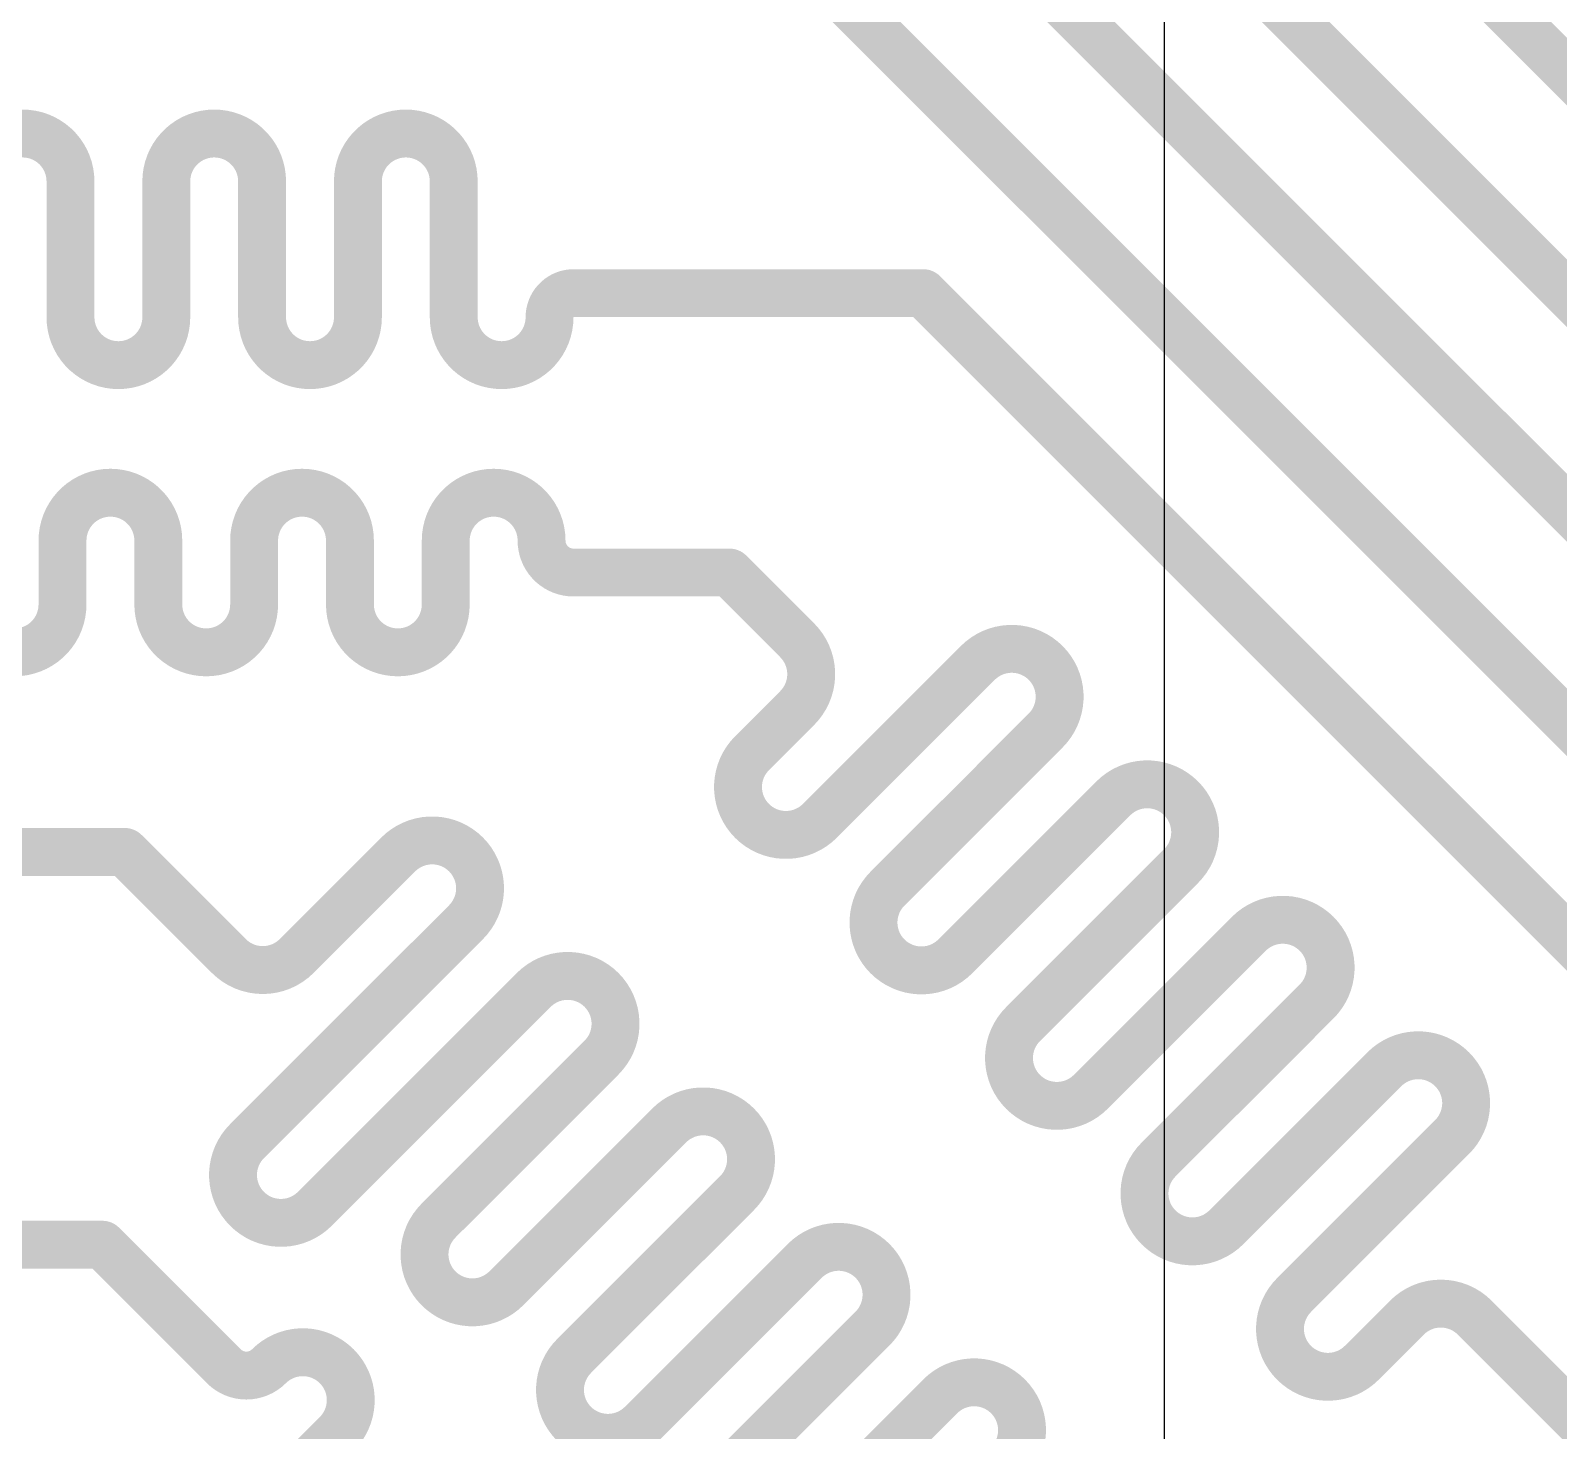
# Model space of a CAD drawing. Header units: millimetres. Extents: x 80 to 220, y 44 to 120.
# Drawn here: x 104.803 to 109.663, y 83.286 to 87.741 of the extents above; entities that cross this region are included whole.
import ezdxf

# ---------------------------------------------------------------- set-up
doc = ezdxf.new("R2010")
doc.units = ezdxf.units.MM
doc.layers.add('BottomLayer', color=5, linetype='Continuous')
doc.layers.add('TopLayer', color=1, linetype='Continuous')

msp = doc.modelspace()

# ---------------------------------------------------------------- linework, layer by layer
at = {"layer": 'BottomLayer'}
msp.add_line((108.4096, 53.4736), (108.4096, 101.5812), dxfattribs=at)
at = {"layer": 'TopLayer', "const_width": 0.1524}
for points in [[(104.7106, 92.5896), (112.7878, 84.5124)], [(105.3771, 91.218), (112.5399, 84.0552)], [(106.0695, 89.8431), (112.594, 83.3186)], [(106.8061, 88.424), (112.5879, 82.6422)], [(104.9298, 86.9052), (104.9298, 87.2608)], [(105.2346, 86.9052), (105.2346, 87.2608)], [(105.5394, 86.9052), (105.5394, 87.2608)], [(105.8442, 86.9052), (105.8442, 87.2608)], [(106.149, 86.9052), (106.149, 87.2608)], [(104.9298, 86.8285), (104.9298, 86.9052)], [(105.2346, 86.8285), (105.2346, 86.9052)], [(105.5394, 86.8285), (105.5394, 86.9052)], [(105.8442, 86.8285), (105.8442, 86.9052)], [(106.149, 86.8285), (106.149, 86.9052)], [(106.5305, 86.9052), (106.5808, 86.9052)], [(106.5808, 86.9052), (107.6424, 86.9052)], [(107.6424, 86.9052), (112.9986, 81.549)], [(104.9044, 86.0162), (104.9044, 86.1178)], [(105.2092, 86.0162), (105.2092, 86.1178)], [(105.514, 86.0162), (105.514, 86.1178)], [(105.8188, 86.0162), (105.8188, 86.1178)], [(106.1236, 86.0162), (106.1236, 86.1178)], [(104.9044, 85.9146), (104.9044, 86.0162)], [(105.2092, 85.9146), (105.2092, 86.0162)], [(105.514, 85.9146), (105.514, 86.0162)], [(105.8188, 85.9146), (105.8188, 86.0162)], [(106.1236, 85.9146), (106.1236, 86.0162)], [(106.53, 86.0162), (106.6316, 86.0162)], [(106.6316, 86.0162), (107.0261, 86.0162)], [(107.0261, 86.0162), (107.1339, 85.9084)], [(107.1339, 85.9084), (107.2417, 85.8006)], [(107.5649, 85.4773), (107.8164, 85.7288)], [(107.098, 85.4414), (107.2417, 85.5851)], [(107.3135, 85.2259), (107.5649, 85.4773)], [(107.7805, 85.2618), (108.0319, 85.5133)], [(107.996, 85.0463), (108.2474, 85.2977)], [(107.529, 85.0104), (107.7805, 85.2618)], [(104.7012, 85.1272), (104.8282, 85.1272)], [(104.8282, 85.1272), (105.1024, 85.1272)], [(105.1024, 85.1272), (105.4337, 84.7959)], [(105.6492, 84.7959), (105.9725, 85.1192)], [(108.2115, 84.8308), (108.463, 85.0822)], [(107.7445, 84.7948), (107.996, 85.0463)], [(105.757, 84.4726), (106.1881, 84.9036)], [(108.427, 84.6152), (108.6785, 84.8667)], [(107.9601, 84.5793), (108.2115, 84.8308)], [(105.9725, 84.257), (106.4036, 84.6881)], [(108.6426, 84.3997), (108.894, 84.6512)], [(108.1756, 84.3638), (108.427, 84.6152)], [(105.4915, 84.207), (105.757, 84.4726)], [(106.1881, 84.0415), (106.6191, 84.4726)], [(108.8581, 84.1842), (109.1095, 84.4356)], [(108.3911, 84.1483), (108.6426, 84.3997)], [(105.707, 83.9915), (105.9725, 84.257)], [(106.4036, 83.826), (106.8346, 84.257)], [(109.0736, 83.9687), (109.3251, 84.2201)], [(108.6067, 83.9327), (108.8581, 84.1842)], [(106.1007, 83.9542), (106.1881, 84.0415)], [(106.6191, 83.6105), (107.0502, 84.0415)], [(108.8222, 83.7172), (109.0736, 83.9687)], [(104.6758, 83.8774), (105.0309, 83.8774)], [(105.0309, 83.8774), (105.3816, 83.5267)], [(106.3162, 83.7386), (106.4036, 83.826)], [(106.8346, 83.3949), (107.2657, 83.826)], [(109.0377, 83.5017), (109.1814, 83.6454)], [(109.3969, 83.6454), (109.4349, 83.6073)], [(106.5317, 83.5231), (106.6191, 83.6105)], [(107.0502, 83.1794), (107.4812, 83.6105)], [(109.4349, 83.6073), (112.7127, 80.3296)], [(105.3816, 83.5267), (105.4176, 83.4907)], [(106.7473, 83.3076), (106.8346, 83.3949)], [(107.2657, 82.9639), (107.6967, 83.3949)], [(105.7049, 83.2034), (105.7768, 83.2752)]]:
    msp.add_lwpolyline(points, dxfattribs=at)
for points in [[(104.625, 87.2608, -0.414214), (104.7774, 87.4132)], [(104.7774, 87.4132, -0.414214), (104.9298, 87.2608)], [(105.2346, 87.2608, -0.414214), (105.387, 87.4132)], [(105.387, 87.4132, -0.414214), (105.5394, 87.2608)], [(105.8442, 87.2608, -0.414214), (105.9966, 87.4132)], [(105.9966, 87.4132, -0.414214), (106.149, 87.2608)], [(106.4538, 86.8285, -0.414214), (106.5305, 86.9052)], [(105.0822, 86.6761, -0.414214), (104.9298, 86.8285)], [(105.2346, 86.8285, -0.414214), (105.0822, 86.6761)], [(105.6918, 86.6761, -0.414214), (105.5394, 86.8285)], [(105.8442, 86.8285, -0.414214), (105.6918, 86.6761)], [(106.3014, 86.6761, -0.414214), (106.149, 86.8285)], [(106.4538, 86.8285, -0.414214), (106.3014, 86.6761)], [(104.9044, 86.1178, -0.414214), (105.0568, 86.2702)], [(105.0568, 86.2702, -0.414214), (105.2092, 86.1178)], [(105.514, 86.1178, -0.414214), (105.6664, 86.2702)], [(105.6664, 86.2702, -0.414214), (105.8188, 86.1178)], [(106.1236, 86.1178, -0.414214), (106.276, 86.2702)], [(106.276, 86.2702, -0.414214), (106.4284, 86.1178)], [(106.53, 86.0162, -0.414214), (106.4284, 86.1178)], [(104.752, 85.7622, -0.414214), (104.5996, 85.9146)], [(104.9044, 85.9146, -0.414214), (104.752, 85.7622)], [(105.3616, 85.7622, -0.414214), (105.2092, 85.9146)], [(105.514, 85.9146, -0.414214), (105.3616, 85.7622)], [(105.9712, 85.7622, -0.414214), (105.8188, 85.9146)], [(106.1236, 85.9146, -0.414214), (105.9712, 85.7622)], [(107.2416, 85.8006, -0.414214), (107.2416, 85.5851)], [(107.8164, 85.7288, -0.414214), (108.0319, 85.7288)], [(108.0319, 85.7288, -0.414214), (108.0319, 85.5133)], [(107.098, 85.2259, -0.414214), (107.098, 85.4414)], [(108.2474, 85.2977, -0.414214), (108.463, 85.2977)], [(108.463, 85.2977, -0.414214), (108.463, 85.0822)], [(107.3135, 85.2259, -0.414214), (107.098, 85.2259)], [(105.9725, 85.1192, -0.414214), (106.1881, 85.1192)], [(106.1881, 85.1192, -0.414214), (106.1881, 84.9036)], [(107.529, 84.7948, -0.414214), (107.529, 85.0104)], [(108.6785, 84.8667, -0.414214), (108.894, 84.8667)], [(108.894, 84.8667, -0.414214), (108.894, 84.6512)], [(105.6492, 84.7959, -0.414213), (105.4337, 84.7959)], [(107.7445, 84.7948, -0.414214), (107.529, 84.7948)], [(106.4036, 84.6881, -0.414214), (106.6191, 84.6881)], [(106.6191, 84.6881, -0.414214), (106.6191, 84.4726)], [(107.9601, 84.3638, -0.414214), (107.9601, 84.5793)], [(109.1095, 84.4356, -0.414214), (109.3251, 84.4356)], [(109.3251, 84.4356, -0.414214), (109.3251, 84.2201)], [(108.1756, 84.3638, -0.414214), (107.9601, 84.3638)], [(106.8346, 84.257, -0.414214), (107.0502, 84.257)], [(107.0502, 84.257, -0.414214), (107.0502, 84.0415)], [(105.4915, 83.9915, -0.414214), (105.4915, 84.207)], [(108.3911, 83.9327, -0.414214), (108.3911, 84.1483)], [(105.707, 83.9915, -0.414214), (105.4915, 83.9915)], [(106.1007, 83.7386, -0.414214), (106.1007, 83.9541)], [(108.6067, 83.9327, -0.414214), (108.3911, 83.9327)], [(107.2657, 83.826, -0.414214), (107.4812, 83.826)], [(107.4812, 83.826, -0.414214), (107.4812, 83.6105)], [(106.3162, 83.7386, -0.414214), (106.1007, 83.7386)], [(108.8222, 83.5017, -0.414214), (108.8222, 83.7172)], [(109.1814, 83.6454, -0.414212), (109.3969, 83.6454)], [(105.5612, 83.4907, -0.414214), (105.7768, 83.4907)], [(105.5612, 83.4907, -0.414208), (105.4176, 83.4907)], [(105.7768, 83.4907, -0.414214), (105.7768, 83.2752)], [(106.5317, 83.3076, -0.414214), (106.5317, 83.5231)], [(109.0377, 83.5017, -0.414214), (108.8222, 83.5017)], [(107.6967, 83.3949, -0.414214), (107.9123, 83.3949)], [(107.9123, 83.3949, -0.414214), (107.9123, 83.1794)], [(106.7473, 83.3076, -0.414214), (106.5317, 83.3076)]]:
    msp.add_lwpolyline(points, format="xyb", dxfattribs=at)
at = {"layer": 'TopLayer', "const_width": 0.0762}
for points in [[(104.7393, 87.4132, 1), (104.8155, 87.4132, 1)], [(104.7393, 87.4132, 1), (104.8155, 87.4132, 1)], [(105.3489, 87.4132, 1), (105.4251, 87.4132, 1)], [(105.3489, 87.4132, 1), (105.4251, 87.4132, 1)], [(105.9585, 87.4132, 1), (106.0347, 87.4132, 1)], [(105.9585, 87.4132, 1), (106.0347, 87.4132, 1)], [(104.8917, 87.2608, 1), (104.9679, 87.2608, 1)], [(104.8917, 87.2608, 1), (104.9679, 87.2608, 1)], [(105.1965, 87.2608, 1), (105.2727, 87.2608, 1)], [(105.1965, 87.2608, 1), (105.2727, 87.2608, 1)], [(105.5013, 87.2608, 1), (105.5775, 87.2608, 1)], [(105.5013, 87.2608, 1), (105.5775, 87.2608, 1)], [(105.8061, 87.2608, 1), (105.8823, 87.2608, 1)], [(105.8061, 87.2608, 1), (105.8823, 87.2608, 1)], [(106.1109, 87.2608, 1), (106.1871, 87.2608, 1)], [(106.1109, 87.2608, 1), (106.1871, 87.2608, 1)], [(104.8917, 86.9052, 1), (104.9679, 86.9052, 1)], [(104.8917, 86.9052, 1), (104.9679, 86.9052, 1)], [(105.1965, 86.9052, 1), (105.2727, 86.9052, 1)], [(105.1965, 86.9052, 1), (105.2727, 86.9052, 1)], [(105.5013, 86.9052, 1), (105.5775, 86.9052, 1)], [(105.5013, 86.9052, 1), (105.5775, 86.9052, 1)], [(105.8061, 86.9052, 1), (105.8823, 86.9052, 1)], [(105.8061, 86.9052, 1), (105.8823, 86.9052, 1)], [(106.1109, 86.9052, 1), (106.1871, 86.9052, 1)], [(106.1109, 86.9052, 1), (106.1871, 86.9052, 1)], [(106.4924, 86.9052, 1), (106.5686, 86.9052, 1)], [(106.4924, 86.9052, 1), (106.5686, 86.9052, 1)], [(106.5427, 86.9052, 1), (106.6189, 86.9052, 1)], [(106.5427, 86.9052, 1), (106.6189, 86.9052, 1)], [(107.6043, 86.9052, 1), (107.6805, 86.9052, 1)], [(107.6043, 86.9052, 1), (107.6805, 86.9052, 1)], [(104.8917, 86.8285, 1), (104.9679, 86.8285, 1)], [(104.8917, 86.8285, 1), (104.9679, 86.8285, 1)], [(105.1965, 86.8285, 1), (105.2727, 86.8285, 1)], [(105.1965, 86.8285, 1), (105.2727, 86.8285, 1)], [(105.5013, 86.8285, 1), (105.5775, 86.8285, 1)], [(105.5013, 86.8285, 1), (105.5775, 86.8285, 1)], [(105.8061, 86.8285, 1), (105.8823, 86.8285, 1)], [(105.8061, 86.8285, 1), (105.8823, 86.8285, 1)], [(106.1109, 86.8285, 1), (106.1871, 86.8285, 1)], [(106.1109, 86.8285, 1), (106.1871, 86.8285, 1)], [(106.4157, 86.8285, 1), (106.4919, 86.8285, 1)], [(106.4157, 86.8285, 1), (106.4919, 86.8285, 1)], [(105.0441, 86.6761, 1), (105.1203, 86.6761, 1)], [(105.0441, 86.6761, 1), (105.1203, 86.6761, 1)], [(105.6537, 86.6761, 1), (105.7299, 86.6761, 1)], [(105.6537, 86.6761, 1), (105.7299, 86.6761, 1)], [(106.2633, 86.6761, 1), (106.3395, 86.6761, 1)], [(106.2633, 86.6761, 1), (106.3395, 86.6761, 1)], [(105.0187, 86.2702, 1), (105.0949, 86.2702, 1)], [(105.0187, 86.2702, 1), (105.0949, 86.2702, 1)], [(105.6283, 86.2702, 1), (105.7045, 86.2702, 1)], [(105.6283, 86.2702, 1), (105.7045, 86.2702, 1)], [(106.2379, 86.2702, 1), (106.3141, 86.2702, 1)], [(106.2379, 86.2702, 1), (106.3141, 86.2702, 1)], [(104.8663, 86.1178, 1), (104.9425, 86.1178, 1)], [(104.8663, 86.1178, 1), (104.9425, 86.1178, 1)], [(105.1711, 86.1178, 1), (105.2473, 86.1178, 1)], [(105.1711, 86.1178, 1), (105.2473, 86.1178, 1)], [(105.4759, 86.1178, 1), (105.5521, 86.1178, 1)], [(105.4759, 86.1178, 1), (105.5521, 86.1178, 1)], [(105.7807, 86.1178, 1), (105.8569, 86.1178, 1)], [(105.7807, 86.1178, 1), (105.8569, 86.1178, 1)], [(106.0855, 86.1178, 1), (106.1617, 86.1178, 1)], [(106.0855, 86.1178, 1), (106.1617, 86.1178, 1)], [(106.3903, 86.1178, 1), (106.4665, 86.1178, 1)], [(106.3903, 86.1178, 1), (106.4665, 86.1178, 1)], [(104.8663, 86.0162, 1), (104.9425, 86.0162, 1)], [(104.8663, 86.0162, 1), (104.9425, 86.0162, 1)], [(105.1711, 86.0162, 1), (105.2473, 86.0162, 1)], [(105.1711, 86.0162, 1), (105.2473, 86.0162, 1)], [(105.4759, 86.0162, 1), (105.5521, 86.0162, 1)], [(105.4759, 86.0162, 1), (105.5521, 86.0162, 1)], [(105.7807, 86.0162, 1), (105.8569, 86.0162, 1)], [(105.7807, 86.0162, 1), (105.8569, 86.0162, 1)], [(106.0855, 86.0162, 1), (106.1617, 86.0162, 1)], [(106.0855, 86.0162, 1), (106.1617, 86.0162, 1)], [(106.4919, 86.0162, 1), (106.5681, 86.0162, 1)], [(106.4919, 86.0162, 1), (106.5681, 86.0162, 1)], [(106.5935, 86.0162, 1), (106.6697, 86.0162, 1)], [(106.5935, 86.0162, 1), (106.6697, 86.0162, 1)], [(106.988, 86.0162, 1), (107.0642, 86.0162, 1)], [(106.988, 86.0162, 1), (107.0642, 86.0162, 1)], [(104.8663, 85.9146, 1), (104.9425, 85.9146, 1)], [(104.8663, 85.9146, 1), (104.9425, 85.9146, 1)], [(105.1711, 85.9146, 1), (105.2473, 85.9146, 1)], [(105.1711, 85.9146, 1), (105.2473, 85.9146, 1)], [(105.4759, 85.9146, 1), (105.5521, 85.9146, 1)], [(105.4759, 85.9146, 1), (105.5521, 85.9146, 1)], [(105.7807, 85.9146, 1), (105.8569, 85.9146, 1)], [(105.7807, 85.9146, 1), (105.8569, 85.9146, 1)], [(106.0855, 85.9146, 1), (106.1617, 85.9146, 1)], [(106.0855, 85.9146, 1), (106.1617, 85.9146, 1)], [(107.0958, 85.9084, 1), (107.172, 85.9084, 1)], [(107.0958, 85.9084, 1), (107.172, 85.9084, 1)], [(104.7139, 85.7622, 1), (104.7901, 85.7622, 1)], [(104.7139, 85.7622, 1), (104.7901, 85.7622, 1)], [(105.3235, 85.7622, 1), (105.3997, 85.7622, 1)], [(105.3235, 85.7622, 1), (105.3997, 85.7622, 1)], [(105.9331, 85.7622, 1), (106.0093, 85.7622, 1)], [(105.9331, 85.7622, 1), (106.0093, 85.7622, 1)], [(107.2035, 85.8006, 1), (107.2797, 85.8006, 1)], [(107.2036, 85.8006, 1), (107.2798, 85.8006, 1)], [(107.7783, 85.7288, 1), (107.8545, 85.7288, 1)], [(107.7783, 85.7288, 1), (107.8545, 85.7288, 1)], [(107.9938, 85.7288, 1), (108.07, 85.7288, 1)], [(107.9938, 85.7288, 1), (108.07, 85.7288, 1)], [(107.2035, 85.5851, 1), (107.2797, 85.5851, 1)], [(107.2036, 85.5851, 1), (107.2798, 85.5851, 1)], [(107.5268, 85.4773, 1), (107.603, 85.4773, 1)], [(107.5268, 85.4773, 1), (107.603, 85.4773, 1)], [(107.9938, 85.5133, 1), (108.07, 85.5133, 1)], [(107.9938, 85.5133, 1), (108.07, 85.5133, 1)], [(107.0599, 85.4414, 1), (107.1361, 85.4414, 1)], [(107.0599, 85.4414, 1), (107.1361, 85.4414, 1)], [(108.2093, 85.2977, 1), (108.2855, 85.2977, 1)], [(108.2093, 85.2977, 1), (108.2855, 85.2977, 1)], [(108.4249, 85.2977, 1), (108.5011, 85.2977, 1)], [(108.4249, 85.2977, 1), (108.5011, 85.2977, 1)], [(107.7424, 85.2618, 1), (107.8186, 85.2618, 1)], [(107.7424, 85.2618, 1), (107.8186, 85.2618, 1)], [(107.0599, 85.2259, 1), (107.1361, 85.2259, 1)], [(107.0599, 85.2259, 1), (107.1361, 85.2259, 1)], [(107.2754, 85.2259, 1), (107.3516, 85.2259, 1)], [(107.2754, 85.2259, 1), (107.3516, 85.2259, 1)], [(104.7901, 85.1272, 1), (104.8663, 85.1272, 1)], [(104.7901, 85.1272, 1), (104.8663, 85.1272, 1)], [(105.0643, 85.1272, 1), (105.1405, 85.1272, 1)], [(105.0643, 85.1272, 1), (105.1405, 85.1272, 1)], [(105.9344, 85.1192, 1), (106.0106, 85.1192, 1)], [(105.9344, 85.1192, 1), (106.0106, 85.1192, 1)], [(106.15, 85.1192, 1), (106.2262, 85.1192, 1)], [(106.15, 85.1192, 1), (106.2262, 85.1192, 1)], [(108.4249, 85.0822, 1), (108.5011, 85.0822, 1)], [(108.4249, 85.0822, 1), (108.5011, 85.0822, 1)], [(107.9579, 85.0463, 1), (108.0341, 85.0463, 1)], [(107.9579, 85.0463, 1), (108.0341, 85.0463, 1)], [(107.4909, 85.0104, 1), (107.5671, 85.0104, 1)], [(107.4909, 85.0104, 1), (107.5671, 85.0104, 1)], [(106.15, 84.9036, 1), (106.2262, 84.9036, 1)], [(106.15, 84.9036, 1), (106.2262, 84.9036, 1)], [(108.6404, 84.8667, 1), (108.7166, 84.8667, 1)], [(108.6404, 84.8667, 1), (108.7166, 84.8667, 1)], [(108.8559, 84.8667, 1), (108.9321, 84.8667, 1)], [(108.8559, 84.8667, 1), (108.9321, 84.8667, 1)], [(105.3956, 84.7959, 1), (105.4718, 84.7959, 1)], [(105.3956, 84.7959, 1), (105.4718, 84.7959, 1)], [(105.6111, 84.7959, 1), (105.6873, 84.7959, 1)], [(105.6111, 84.7959, 1), (105.6873, 84.7959, 1)], [(107.4909, 84.7948, 1), (107.5671, 84.7948, 1)], [(107.4909, 84.7948, 1), (107.5671, 84.7948, 1)], [(107.7064, 84.7948, 1), (107.7826, 84.7948, 1)], [(107.7064, 84.7948, 1), (107.7826, 84.7948, 1)], [(108.1734, 84.8308, 1), (108.2496, 84.8308, 1)], [(108.1734, 84.8308, 1), (108.2496, 84.8308, 1)], [(106.3655, 84.6881, 1), (106.4417, 84.6881, 1)], [(106.3655, 84.6881, 1), (106.4417, 84.6881, 1)], [(106.581, 84.6881, 1), (106.6572, 84.6881, 1)], [(106.581, 84.6881, 1), (106.6572, 84.6881, 1)], [(108.8559, 84.6512, 1), (108.9321, 84.6512, 1)], [(108.8559, 84.6512, 1), (108.9321, 84.6512, 1)], [(108.3889, 84.6152, 1), (108.4651, 84.6152, 1)], [(108.3889, 84.6152, 1), (108.4651, 84.6152, 1)], [(107.922, 84.5793, 1), (107.9982, 84.5793, 1)], [(107.922, 84.5793, 1), (107.9982, 84.5793, 1)], [(105.7189, 84.4726, 1), (105.7951, 84.4726, 1)], [(105.7189, 84.4726, 1), (105.7951, 84.4726, 1)], [(106.581, 84.4726, 1), (106.6572, 84.4726, 1)], [(106.581, 84.4726, 1), (106.6572, 84.4726, 1)], [(109.0714, 84.4356, 1), (109.1476, 84.4356, 1)], [(109.0714, 84.4356, 1), (109.1476, 84.4356, 1)], [(109.287, 84.4356, 1), (109.3632, 84.4356, 1)], [(109.287, 84.4356, 1), (109.3632, 84.4356, 1)], [(107.922, 84.3638, 1), (107.9982, 84.3638, 1)], [(107.922, 84.3638, 1), (107.9982, 84.3638, 1)], [(108.1375, 84.3638, 1), (108.2137, 84.3638, 1)], [(108.1375, 84.3638, 1), (108.2137, 84.3638, 1)], [(108.6045, 84.3997, 1), (108.6807, 84.3997, 1)], [(108.6045, 84.3997, 1), (108.6807, 84.3997, 1)], [(105.9344, 84.257, 1), (106.0106, 84.257, 1)], [(105.9344, 84.257, 1), (106.0106, 84.257, 1)], [(106.7965, 84.257, 1), (106.8727, 84.257, 1)], [(106.7965, 84.257, 1), (106.8727, 84.257, 1)], [(107.0121, 84.257, 1), (107.0883, 84.257, 1)], [(107.0121, 84.257, 1), (107.0883, 84.257, 1)], [(105.4534, 84.207, 1), (105.5296, 84.207, 1)], [(105.4534, 84.207, 1), (105.5296, 84.207, 1)], [(109.287, 84.2201, 1), (109.3632, 84.2201, 1)], [(109.287, 84.2201, 1), (109.3632, 84.2201, 1)], [(108.82, 84.1842, 1), (108.8962, 84.1842, 1)], [(108.82, 84.1842, 1), (108.8962, 84.1842, 1)], [(108.353, 84.1483, 1), (108.4292, 84.1483, 1)], [(108.353, 84.1483, 1), (108.4292, 84.1483, 1)], [(106.15, 84.0415, 1), (106.2262, 84.0415, 1)], [(106.15, 84.0415, 1), (106.2262, 84.0415, 1)], [(107.0121, 84.0415, 1), (107.0883, 84.0415, 1)], [(107.0121, 84.0415, 1), (107.0883, 84.0415, 1)], [(105.4534, 83.9915, 1), (105.5296, 83.9915, 1)], [(105.4534, 83.9915, 1), (105.5296, 83.9915, 1)], [(105.6689, 83.9915, 1), (105.7451, 83.9915, 1)], [(105.6689, 83.9915, 1), (105.7451, 83.9915, 1)], [(109.0355, 83.9687, 1), (109.1117, 83.9687, 1)], [(109.0355, 83.9687, 1), (109.1117, 83.9687, 1)], [(106.0626, 83.9542, 1), (106.1388, 83.9542, 1)], [(106.0626, 83.9541, 1), (106.1388, 83.9541, 1)], [(108.353, 83.9327, 1), (108.4292, 83.9327, 1)], [(108.353, 83.9327, 1), (108.4292, 83.9327, 1)], [(108.5686, 83.9327, 1), (108.6448, 83.9327, 1)], [(108.5686, 83.9327, 1), (108.6448, 83.9327, 1)], [(104.9928, 83.8774, 1), (105.069, 83.8774, 1)], [(104.9928, 83.8774, 1), (105.069, 83.8774, 1)], [(106.3655, 83.826, 1), (106.4417, 83.826, 1)], [(106.3655, 83.826, 1), (106.4417, 83.826, 1)], [(107.2276, 83.826, 1), (107.3038, 83.826, 1)], [(107.2276, 83.826, 1), (107.3038, 83.826, 1)], [(107.4431, 83.826, 1), (107.5193, 83.826, 1)], [(107.4431, 83.826, 1), (107.5193, 83.826, 1)], [(106.0626, 83.7386, 1), (106.1388, 83.7386, 1)], [(106.0626, 83.7386, 1), (106.1388, 83.7386, 1)], [(106.2781, 83.7386, 1), (106.3543, 83.7386, 1)], [(106.2781, 83.7386, 1), (106.3543, 83.7386, 1)], [(108.7841, 83.7172, 1), (108.8603, 83.7172, 1)], [(108.7841, 83.7172, 1), (108.8603, 83.7172, 1)], [(109.1433, 83.6454, 1), (109.2195, 83.6454, 1)], [(109.1433, 83.6454, 1), (109.2195, 83.6454, 1)], [(109.3588, 83.6454, 1), (109.435, 83.6454, 1)], [(109.3588, 83.6454, 1), (109.435, 83.6454, 1)], [(106.581, 83.6105, 1), (106.6572, 83.6105, 1)], [(106.581, 83.6105, 1), (106.6572, 83.6105, 1)], [(107.4431, 83.6105, 1), (107.5193, 83.6105, 1)], [(107.4431, 83.6105, 1), (107.5193, 83.6105, 1)], [(109.3968, 83.6073, 1), (109.473, 83.6073, 1)], [(109.3968, 83.6073, 1), (109.473, 83.6073, 1)], [(105.3435, 83.5267, 1), (105.4197, 83.5267, 1)], [(105.3435, 83.5267, 1), (105.4197, 83.5267, 1)], [(105.3795, 83.4907, 1), (105.4557, 83.4907, 1)], [(105.3795, 83.4907, 1), (105.4557, 83.4907, 1)], [(105.5231, 83.4907, 1), (105.5993, 83.4907, 1)], [(105.5231, 83.4907, 1), (105.5993, 83.4907, 1)], [(105.7387, 83.4907, 1), (105.8149, 83.4907, 1)], [(105.7387, 83.4907, 1), (105.8149, 83.4907, 1)], [(106.4936, 83.5231, 1), (106.5698, 83.5231, 1)], [(106.4936, 83.5231, 1), (106.5698, 83.5231, 1)], [(108.7841, 83.5017, 1), (108.8603, 83.5017, 1)], [(108.7841, 83.5017, 1), (108.8603, 83.5017, 1)], [(108.9996, 83.5017, 1), (109.0758, 83.5017, 1)], [(108.9996, 83.5017, 1), (109.0758, 83.5017, 1)], [(106.7965, 83.3949, 1), (106.8727, 83.3949, 1)], [(106.7965, 83.3949, 1), (106.8727, 83.3949, 1)], [(107.6586, 83.3949, 1), (107.7348, 83.3949, 1)], [(107.6586, 83.3949, 1), (107.7348, 83.3949, 1)], [(107.8742, 83.3949, 1), (107.9504, 83.3949, 1)], [(107.8742, 83.3949, 1), (107.9504, 83.3949, 1)], [(106.4936, 83.3076, 1), (106.5698, 83.3076, 1)], [(106.4936, 83.3076, 1), (106.5698, 83.3076, 1)], [(106.7092, 83.3076, 1), (106.7854, 83.3076, 1)], [(106.7092, 83.3076, 1), (106.7854, 83.3076, 1)], [(105.7387, 83.2752, 1), (105.8149, 83.2752, 1)], [(105.7387, 83.2752, 1), (105.8149, 83.2752, 1)]]:
    msp.add_lwpolyline(points, format="xyb", close=True, dxfattribs=at)

doc.saveas('drawing.dxf')
